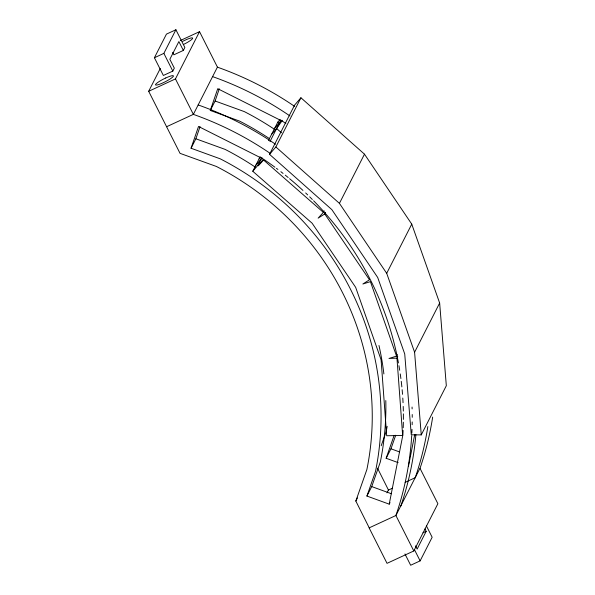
<?xml version="1.0" encoding="UTF-8"?>
<svg xmlns="http://www.w3.org/2000/svg" width="595" height="595" viewBox="0 0 595 595"><rect width="100%" height="100%" fill="white"/><g stroke="black" fill="none" stroke-linecap="round" stroke-linejoin="round"><path stroke-width="0.89" d="M274.927 167.217A312.985 301.888 27 0 0 263.592 159.229L198.514 126.482L191.054 148.244L220.247 158.835A290.479 280.186 27 0 1 375.505 471.456L366.914 496.052L389.219 504.158L402.86 435.042A312.985 301.888 27 0 0 403.098 430.468M408.445 466.376L414.73 434.551M191.054 148.244L195.874 138.784L200.046 126.601M269.052 138.367A290.479 280.186 27 0 0 239.473 121.06L210.288 110.462L217.74 88.707L282.826 121.454A312.985 301.888 27 0 1 285.875 123.529M210.288 110.462L215.107 101.001L219.28 88.819M366.914 496.052L371.734 486.591L380.324 461.995A290.479 280.186 27 0 0 385.798 400.554M398.152 462.635L386.14 458.269L394.143 435.376M386.14 458.269L390.96 448.809L395.705 435.243M369.235 527.839L355.832 501.049L366.877 469.529A281.613 271.632 27 0 0 216.349 166.444L180.04 153.346L148.676 91.288L160.3 68.477M381.202 445.759L386.11 431.747A281.613 271.632 27 0 0 387.159 426.34M183.349 50.426L178.872 41.568L169.843 59.284L174.32 68.15L172.818 71.102L163.357 75.468L154.403 57.745L166.444 34.123L175.904 29.75L184.852 47.474L183.349 50.426L173.889 54.8L172.669 52.382M154.403 57.745L163.863 53.372L175.904 29.75M148.676 91.288L175.458 78.912L199.533 31.661L217.428 67.116L193.36 114.366L166.578 126.735M397.743 356.591L396.962 358.13L402.651 435.481L386.683 435.748L381.097 359.826L355.661 287.333L312.115 223.207L252.771 171.256L260.201 156.663M268.419 140.539L277.805 122.116L280.067 119.498M252.771 171.256L257.851 165.365L261.763 157.69M269.952 141.61L280.937 120.064M269.52 154.328L294.577 105.144L300.936 97.773L364.482 154.172L411.755 224.129L439.646 303.034L446.324 385.709L421.26 434.9L411.264 434.819L404.734 353.973L377.699 277.471L331.869 209.656L269.52 154.328L275.872 146.965L300.936 97.773M325.532 212.408L324.751 213.947L318.139 218.142L323.368 212.378L324.149 210.846M421.26 434.9L414.589 352.225L386.698 273.313L339.425 203.356L364.482 154.172M386.698 273.313L411.755 224.129M396.962 358.13L388.989 358.465L396.538 356.115L397.319 354.583M414.589 352.225L439.646 303.034M355.832 501.049L357.439 497.896M386.981 492.853L388.639 489.596M389.219 504.158L390.022 502.582M413.808 550.963L437.883 503.712L419.981 468.265L395.906 515.508L369.131 527.884L387.033 563.339L413.808 550.963L395.906 515.508A321.969 310.553 27 0 0 411.688 435.8M424.956 528.925L426.176 531.342L417.147 549.066L415.518 545.838M404.964 553.967L410.662 565.25L420.122 560.877L432.156 537.255L426.459 525.973M271.551 134.396L276.63 128.513L282.38 120.324M274.682 128.252L281.502 120.443M259.033 158.969L260.156 157.66M255.902 165.113L262.142 157.943M257.851 165.365L263.079 159.601L323.368 212.378M258.334 165.789L263.563 160.025M182.591 41.367L187.187 39.248A10.003 1.599 -26.8 0 1 192.475 38.697A10.003 1.599 -26.8 0 1 183.312 44.566M180.285 40.557L199.533 31.661M392.633 488.131L388.468 490.057L377.498 468.139M405.136 482.352L415.139 477.733M423.023 532.8L426.176 531.342M215.107 101.001L244.292 111.6A290.479 280.186 27 0 1 274.645 129.427M195.874 138.784L225.066 149.375A290.479 280.186 27 0 1 255.411 167.202M390.96 448.809L399.543 451.932M371.734 486.591L391.465 493.761M277.805 122.116L278.46 122.682M276.63 128.513L281.48 132.759M275.872 146.965L339.425 203.356M324.751 213.947L369.48 279.806L362.868 284.001L370.417 281.658L396.538 356.115M163.863 53.372L172.818 71.102M414.425 549.601L420.122 560.877M175.458 78.912L193.36 114.366A321.969 310.553 27 0 1 270.71 153.726M412.06 407.047A321.969 310.553 27 0 1 412.119 408.914M412.223 414.514A321.969 310.553 27 0 1 412.238 417.311M412.209 421.959A321.969 310.553 27 0 1 412.149 424.741M412.008 429.367A321.969 310.553 27 0 1 411.844 433.048M276.422 168.326A312.985 301.888 27 0 1 277.91 169.441M280.87 171.702A312.985 301.888 27 0 1 283.071 173.428M285.265 175.168A312.985 301.888 27 0 1 288.166 177.518M289.601 178.708A312.985 301.888 27 0 1 302.937 190.415M305.659 192.966A312.985 301.888 27 0 1 307.675 194.9M309.675 196.848A312.985 301.888 27 0 1 312.308 199.474M313.617 200.79A312.985 301.888 27 0 1 398.442 362.95M398.933 365.687A312.985 301.888 27 0 1 399.699 370.261M400.256 373.943A312.985 301.888 27 0 1 400.889 378.554M401.238 381.328A312.985 301.888 27 0 1 401.856 386.891M402.131 389.68A312.985 301.888 27 0 1 402.525 394.329M402.785 398.048A312.985 301.888 27 0 1 403.046 402.703M403.202 406.422A312.985 301.888 27 0 1 403.336 411.071M403.38 413.86A312.985 301.888 27 0 1 403.388 419.416M403.358 422.19A312.985 301.888 27 0 1 403.209 427.716M198.165 104.936A321.969 310.553 27 0 1 275.53 144.265M415.898 434.61A321.969 310.553 27 0 1 400.799 506.077M378.97 345.479A290.479 280.186 27 0 1 383.887 373.95M212.579 76.614A321.969 310.553 27 0 1 289.936 115.943M427.85 426.548A321.969 310.553 27 0 1 415.213 477.755M217.398 67.153A321.969 310.553 27 0 1 294.756 106.483M432.669 417.088A321.969 310.553 27 0 1 420.033 468.302M165.678 78.004L163.335 79.157A9.996 1.592 -26.8 0 0 156.522 85.078A9.996 1.592 -26.8 0 0 171.055 78.362A9.996 1.592 -26.8 0 0 167.931 77.038L165.678 78.004"/></g></svg>
